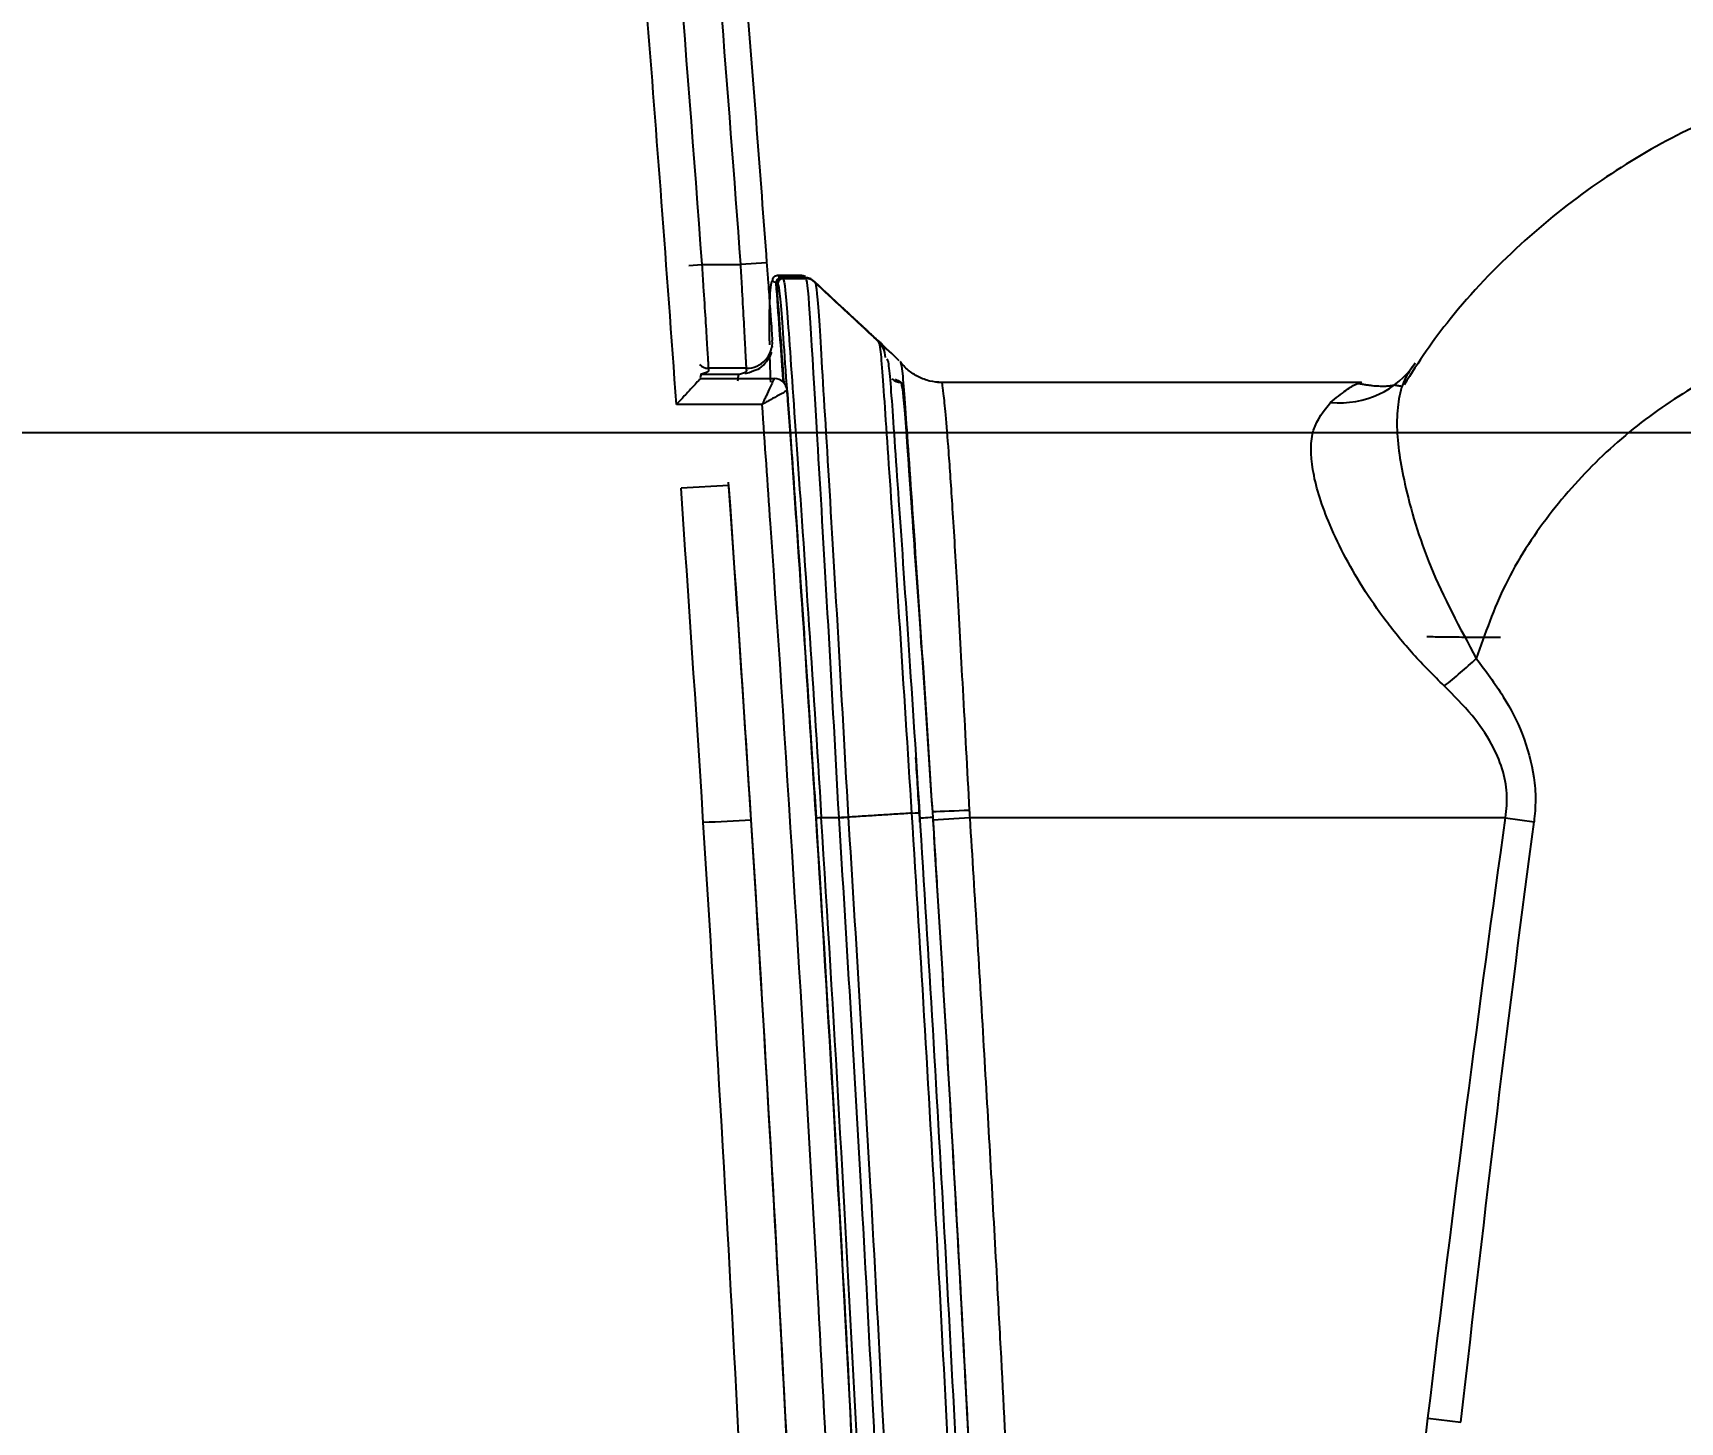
# Model space of a CAD drawing. Header units: millimetres. Extents: x 28 to 2974, y 8 to 3716.
# Drawn here: x 2024.7 to 2088.2, y 1272.5 to 1326.1 of the extents above; entities that cross this region are included whole.
import ezdxf

# ---------------------------------------------------------------- set-up
doc = ezdxf.new("R2010")
doc.units = ezdxf.units.MM
doc.layers.get('Defpoints').update_dxf_attribs({"linetype": 'CONTINUOUS'})
doc.layers.add('1LINE', color=7, linetype='CONTINUOUS')
doc.styles.add('Annotative', font='malgun.ttf')
doc.dimstyles.new('WOO', dxfattribs={"dimtxt": 20, "dimasz": 2, "dimexe": 1.25, "dimexo": 0.3, "dimgap": 1, "dimtad": 1, "dimdec": 1, "dimzin": 1, "dimdsep": 46, "dimtxsty": 'Annotative', "dimcen": 0, "dimclrd": 1, "dimclre": 1, "dimclrt": 2, "dimadec": 0, "dimazin": 0, "dimtfac": 1, "dimtdec": 1, "dimtofl": 0, "dimtmove": 0, "dimatfit": 3, "dimfxl": 0, "dimarcsym": 0})

# ---------------------------------------------------------------- blocks, each defined once
blk = doc.blocks.new('*D12')
at = {"layer": '1LINE', "color": 1, "lineweight": -2}
for p, q in [((1929.416, 1310.67), (2169.11, 1310.67)), ((2167.86, 1308.67), (2167.86, 861.29)), ((1858.761, 859.29), (2169.11, 859.29))]:
    blk.add_line(p, q, dxfattribs=at)
at = {"layer": '1LINE', "color": 1}
for points in [[(2167.527, 1308.67), (2168.193, 1308.67), (2167.86, 1310.67)], [(2167.527, 861.29), (2168.193, 861.29), (2167.86, 859.29)]]:
    blk.add_solid(points, dxfattribs=at)
at = {"layer": 'Defpoints', "color": 0}
for p in [(1929.116, 1310.67), (1858.461, 859.29), (2167.86, 859.29)]:
    blk.add_point(p, dxfattribs=at)
at = {"layer": '1LINE', "color": 2, "insert": (2156.473, 1084.98), "char_height": 20, "attachment_point": 5, "rotation": 90, "style": 'Annotative'}
blk.add_mtext('451', dxfattribs=at)
blk = doc.blocks.new('*D13')
at = {"layer": '1LINE', "color": 1, "lineweight": -2}
for p, q in [((1929.416, 1349.07), (2224.099, 1349.07)), ((2222.849, 1347.07), (2222.849, 861.29)), ((1858.761, 859.29), (2224.099, 859.29))]:
    blk.add_line(p, q, dxfattribs=at)
at = {"layer": '1LINE', "color": 1}
for points in [[(2222.516, 1347.07), (2223.183, 1347.07), (2222.849, 1349.07)], [(2222.516, 861.29), (2223.183, 861.29), (2222.849, 859.29)]]:
    blk.add_solid(points, dxfattribs=at)
at = {"layer": 'Defpoints', "color": 0}
for p in [(1929.116, 1349.07), (1858.461, 859.29), (2222.849, 859.29)]:
    blk.add_point(p, dxfattribs=at)
at = {"layer": '1LINE', "color": 2, "insert": (2211.517, 1104.18), "char_height": 20, "attachment_point": 5, "rotation": 90, "style": 'Annotative'}
blk.add_mtext('490', dxfattribs=at)

msp = doc.modelspace()

# ---------------------------------------------------------------- linework, layer by layer
at = {"layer": '1LINE', "linetype": 'Continuous'}
for p, q in [((2050.001, 1317.115), (2050.499, 1317.152)), ((2050.499, 1317.152), (2052.003, 1317.152)), ((2053, 1317.225), (2052.003, 1317.152)), ((2053.368, 1316.442), (2053.379, 1316.443)), ((2054.3, 1316.73), (2053.413, 1316.73)), ((2053.567, 1316.657), (2054.455, 1316.657)), ((2053.567, 1316.657), (2053.567, 1316.65)), ((2054.481, 1316.65), (2053.579, 1316.65)), ((2054.455, 1316.657), (2054.455, 1316.65)), ((2052.22, 1313.152), (2050.753, 1313.152)), ((2050.436, 1312.93), (2050.48, 1312.928)), ((2050.45, 1312.756), (2053.292, 1312.756)), ((2050.48, 1312.928), (2051.949, 1312.928)), ((2053.654, 1312.649), (2053.601, 1312.649)), ((2053.643, 1312.612), (2053.707, 1312.612)), ((2057.831, 1312.739), (2057.84, 1312.736)), ((2075.954, 1312.605), (2059.587, 1312.605)), ((2052.827, 1311.756), (2049.519, 1311.756)), ((2051.545, 1308.624), (2049.696, 1308.525)), ((2056.145, 1295.834), (2056.145, 1295.824)), ((2060.835, 1295.805), (2059.413, 1295.715)), ((2081.513, 1295.805), (2060.835, 1295.805)), ((2081.513, 1295.805), (2082.612, 1295.65)), ((2078.518, 1272.631), (2079.79, 1272.479))]:
    msp.add_line(p, q, dxfattribs=at)
msp.add_arc((2053.579, 1316.45), 0.2, 90, 184.19833, dxfattribs=at)
for centre, major_axis, ratio, start_param, end_param in [((2053.417, 1316.529), (-0.075, -0.185), 0.998924, 3.527318, 5.170668), ((2053.567, 1316.457), (-0.101, -0.172), 0.999406, 3.672475, 5.316015), ((2053.579, 1316.45), (0.105, 0.171), 0.999443, 0.550207, 2.193766), ((2053.633, 1316.412), (-0.126, -0.155), 0.999616, 3.822728, 5.466387), ((2054.522, 1316.112), (0.338, 0.368), 0.999668, 6.277143, 7.026727), ((2052.22, 1314.152), (-1, 0.015), 0.999962, 1.585992, 3.229086), ((2050.753, 1313.652), (-0.5, 0.008), 0.999962, 0.818842, 1.586177), ((2074.76, 1315.647), (2.917, -2.737), 0.918259, 5.423652, 6.436211), ((2053.292, 1312.256), (-0.365, 0.342), 0.999999, 3.966778, 5.466188), ((2058.172, 1313.112), (0.314, 0.389), 0.999613, 3.097957, 3.82012), ((2079.147, 1302.101), (3.043, 2.596), 0.234871, 4.51466, 4.924335), ((2057.896, 1295.935), (-0.998, -0.063), 0.000006, 2.35857, 3.140695), ((2055.109, 1295.815), (-0.2, -0.013), 0.000006, 0.000756, 1.570796), ((2055.792, 1295.815), (0.499, 0.028), 0.000006, 4.7124, 5.498218), ((2055.792, 1295.805), (0.499, 0.03), 0.005828, 4.712367, 5.498167), ((2059.407, 1295.815), (0.499, 0.032), 0.000006, 1.570796, 3.142349)]:
    msp.add_ellipse(centre, major_axis=major_axis, ratio=ratio, start_param=start_param, end_param=end_param, dxfattribs=at)
at = {"layer": '1LINE', "linetype": 'Continuous', "extrusion": (0, 0, -1)}
for centre, major_axis, ratio, start_param, end_param in [((2100.472, -357.096), (0, 1719.067), 0.040138, 5.959374, 6.004836), ((2100.472, -357.096), (0, 1718.906), 0.037815, 5.959374, 6.004836), ((2082.972, 941.962), (0, 348.796), 0.040138, 5.860101, 5.959374)]:
    msp.add_ellipse(centre, major_axis=major_axis, ratio=ratio, start_param=start_param, end_param=end_param, dxfattribs=at)
at = {"layer": '1LINE', "linetype": 'Continuous'}
for points, degree in [([(2048.473, 1342.402), (2049.201, 1333.989), (2049.877, 1325.572), (2050.499, 1317.152)], 3), ([(2052.003, 1317.152), (2051.505, 1323.896), (2050.972, 1330.639), (2050.407, 1337.378)], 3), ([(2053.218, 1316.514), (2053.125, 1316.552), (2053.078, 1315.628), (2053.104, 1314.061)], 3), ([(2053.417, 1316.729), (2054.303, 1316.729)], 1), ([(2053.417, 1316.729), (2053.476, 1316.705), (2053.526, 1316.681), (2053.567, 1316.657)], 3), ([(2053.579, 1316.65), (2053.599, 1316.637), (2053.618, 1316.624), (2053.633, 1316.612)], 3), ([(2053.633, 1316.612), (2053.93, 1316.612), (2054.226, 1316.612), (2054.522, 1316.612)], 3), ([(2054.303, 1316.729), (2054.303, 1316.729)], 1), ([(2054.522, 1316.612), (2054.508, 1316.624), (2054.494, 1316.637), (2054.481, 1316.65)], 3), ([(2054.848, 1316.492), (2054.853, 1316.487), (2054.858, 1316.482), (2054.863, 1316.478)], 3), ([(2055.919, 1315.494), (2055.562, 1315.826), (2055.205, 1316.159), (2054.848, 1316.492)], 3), ([(2057.331, 1314.18), (2056.623, 1314.839), (2055.919, 1315.494)], 2), ([(2053.221, 1313.971), (2053.224, 1313.989)], 1), ([(2057.544, 1313.868), (2057.549, 1314.032), (2057.32, 1314.193)], 2), ([(2050.753, 1313.152), (2050.751, 1313.077), (2050.843, 1313.003), (2050.48, 1312.928)], 3), ([(2051.949, 1312.928), (2052.31, 1313.003), (2052.219, 1313.077), (2052.22, 1313.152)], 3), ([(2053.112, 1313.677), (2053.12, 1313.344), (2053.13, 1312.987), (2053.144, 1312.613)], 3), ([(2050.48, 1312.928), (2050.463, 1312.925), (2050.45, 1312.876), (2050.439, 1312.784)], 3), ([(2053.707, 1312.612), (2053.691, 1312.625), (2053.674, 1312.637), (2053.654, 1312.649)], 3), ([(2057.956, 1312.729), (2058.016, 1312.705), (2058.067, 1312.681), (2058.108, 1312.656)], 3), ([(2058.119, 1312.649), (2058.139, 1312.637), (2058.157, 1312.625), (2058.172, 1312.612)], 3), ([(2075.774, 1312.549), (2075.857, 1312.583), (2075.919, 1312.592), (2075.977, 1312.599)], 3), ([(2077.211, 1312.497), (2076.746, 1312.379), (2075.802, 1312.561)], 2), ([(2077.523, 1312.447), (2077.211, 1312.497)], 1), ([(2053.791, 1312.292), (2053.791, 1312.292)], 1), ([(2052.402, 1295.713), (2052.102, 1300.45), (2051.788, 1305.092), (2051.53, 1308.75)], 3), ([(2058.908, 1295.783), (2058.858, 1296.571), (2058.808, 1297.354), (2058.758, 1298.128)], 3), ([(2058.602, 1295.979), (2056.145, 1295.824)], 1), ([(2060.818, 1296.087), (2060.303, 1296.063), (2059.754, 1296.041), (2059.393, 1296.03)], 3), ([(2060.818, 1296.087), (2060.823, 1295.993), (2060.829, 1295.899), (2060.835, 1295.805)], 3), ([(2052.402, 1295.713), (2051.787, 1295.68), (2051.172, 1295.647), (2050.557, 1295.614)], 3), ([(2055.025, 1243.628), (2054.375, 1261), (2053.5, 1278.363), (2052.402, 1295.713)], 3), ([(2057.288, 1249.849), (2056.669, 1265.175), (2055.876, 1280.494), (2054.909, 1295.802)], 3), ([(2055.109, 1295.815), (2055.792, 1295.815)], 1), ([(2057.488, 1249.857), (2056.869, 1265.184), (2056.075, 1280.505), (2055.109, 1295.815)], 3), ([(2055.792, 1295.802), (2055.792, 1295.806), (2055.792, 1295.81), (2055.792, 1295.815)], 3), ([(2058.917, 1295.631), (2058.914, 1295.682), (2058.911, 1295.732), (2058.908, 1295.783)], 3), ([(2059.407, 1295.815), (2060.221, 1282.913), (2060.913, 1270.004), (2061.481, 1257.089)], 3)]:
    msp.add_open_spline(points, degree=degree, dxfattribs=at)
for points, knots in [([(2051.403, 1337.462), (2051.459, 1336.797), (2051.514, 1336.133), (2051.79, 1332.811), (2052.005, 1330.153), (2052.486, 1324.072), (2052.747, 1320.649), (2053, 1317.225)], [0, 0, 0, 0, 0.098525, 0.098525, 0.492626, 0.492626, 1, 1, 1, 1]), ([(2049.519, 1311.756), (2049.333, 1314.362), (2049.142, 1316.968), (2048.758, 1322.062), (2048.567, 1324.551), (2048.37, 1327.039)], [0, 0, 0, 0, 0.511451, 0.511451, 1, 1, 1, 1]), ([(2127.861, 1297.429), (2127.861, 1298.883), (2127.642, 1301.706), (2126.666, 1305.826), (2125.134, 1309.647), (2123.126, 1313.101), (2120.736, 1316.135), (2118.069, 1318.715), (2115.198, 1320.839), (2112.18, 1322.525), (2108.826, 1323.885), (2104.801, 1324.904), (2100.844, 1325.225), (2097.24, 1324.99), (2094.256, 1324.468), (2091.161, 1323.546), (2088.028, 1322.172), (2084.939, 1320.318), (2081.987, 1317.949), (2079.482, 1315.324), (2078.14, 1313.396), (2077.599, 1312.507)], [0, 0, 0, 0, 0.061262, 0.120669, 0.178962, 0.235831, 0.290228, 0.343154, 0.393643, 0.442141, 0.490116, 0.5474, 0.618097, 0.657787, 0.700724, 0.746623, 0.7949, 0.846079, 0.899782, 0.955951, 1, 1, 1, 1]), ([(2050.499, 1317.152), (2050.518, 1316.865), (2050.537, 1316.577), (2050.583, 1315.86), (2050.61, 1315.434), (2050.658, 1314.673), (2050.68, 1314.328), (2050.715, 1313.765), (2050.729, 1313.539), (2050.748, 1313.237), (2050.753, 1313.156), (2050.753, 1313.152)], [0, 0, 0, 0, 0.137226, 0.137226, 0.353385, 0.353385, 0.569044, 0.569044, 0.784501, 0.784501, 1, 1, 1, 1]), ([(2052.22, 1313.152), (2052.22, 1313.156), (2052.216, 1313.237), (2052.2, 1313.539), (2052.188, 1313.765), (2052.158, 1314.328), (2052.139, 1314.673), (2052.098, 1315.434), (2052.074, 1315.86), (2052.035, 1316.577), (2052.019, 1316.865), (2052.003, 1317.152)], [0, 0, 0, 0, 0.21555, 0.21555, 0.431035, 0.431035, 0.646688, 0.646688, 0.862808, 0.862808, 1, 1, 1, 1]), ([(2053, 1317.225), (2053.016, 1317.01), (2053.032, 1316.794), (2053.072, 1316.256), (2053.095, 1315.936), (2053.137, 1315.365), (2053.155, 1315.106), (2053.186, 1314.684), (2053.198, 1314.515), (2053.214, 1314.288), (2053.218, 1314.227), (2053.218, 1314.224)], [0, 0, 0, 0, 0.137305, 0.137305, 0.35355, 0.35355, 0.569222, 0.569222, 0.784614, 0.784614, 1, 1, 1, 1]), ([(2053.368, 1316.442), (2053.366, 1316.443), (2053.364, 1316.445), (2053.345, 1316.455), (2053.328, 1316.464), (2053.281, 1316.487), (2053.251, 1316.501), (2053.218, 1316.514)], [0, 0, 0, 0, 0.049893, 0.049893, 0.438243, 0.438243, 1, 1, 1, 1]), ([(2053.642, 1312.656), (2053.642, 1312.656), (2053.642, 1312.656), (2053.633, 1312.789), (2053.623, 1312.922), (2053.575, 1313.587), (2053.537, 1314.119), (2053.455, 1315.248), (2053.411, 1315.845), (2053.368, 1316.442)], [0, 0, 0, 0, 0.000002, 0.000002, 0.105376, 0.105376, 0.526875, 0.526875, 1, 1, 1, 1]), ([(2053.379, 1316.435), (2053.389, 1316.302), (2053.399, 1316.169), (2053.447, 1315.504), (2053.486, 1314.972), (2053.568, 1313.843), (2053.611, 1313.246), (2053.654, 1312.649)], [0, 0, 0, 0, 0.105375, 0.105375, 0.526875, 0.526875, 1, 1, 1, 1]), ([(2053.434, 1316.397), (2053.431, 1316.399), (2053.428, 1316.402), (2053.413, 1316.413), (2053.399, 1316.423), (2053.383, 1316.433), (2053.381, 1316.434), (2053.379, 1316.435)], [0, 0, 0, 0, 0.183266, 0.183266, 0.916334, 0.916334, 1, 1, 1, 1]), ([(2054.909, 1295.802), (2054.57, 1301.177), (2054.211, 1306.445), (2053.807, 1312.132), (2053.697, 1313.668), (2053.545, 1315.78), (2053.492, 1316.35), (2053.434, 1316.397)], [0, 0, 0, 0, 0.5, 0.5, 0.75, 0.75, 1, 1, 1, 1]), ([(2053.633, 1316.612), (2053.691, 1316.565), (2053.744, 1315.989), (2053.896, 1313.857), (2054.006, 1312.306), (2054.275, 1308.478), (2054.434, 1306.177), (2054.764, 1301.225), (2054.941, 1298.49), (2055.109, 1295.815)], [0, 0, 0, 0, 0.25, 0.25, 0.5, 0.5, 0.75, 0.75, 1, 1, 1, 1]), ([(2054.502, 1316.687), (2054.497, 1316.69), (2054.492, 1316.692), (2054.44, 1316.712), (2054.389, 1316.724), (2054.327, 1316.728), (2054.315, 1316.729), (2054.303, 1316.729)], [0, 0, 0, 0, 0.08024, 0.08024, 0.826545, 0.826545, 1, 1, 1, 1]), ([(2054.455, 1316.657), (2054.435, 1316.668), (2054.413, 1316.68), (2054.363, 1316.703), (2054.335, 1316.716), (2054.303, 1316.729)], [0, 0, 0, 0, 0.475083, 0.475083, 1, 1, 1, 1]), ([(2054.744, 1316.575), (2054.719, 1316.591), (2054.692, 1316.604), (2054.606, 1316.638), (2054.543, 1316.65), (2054.481, 1316.65)], [0, 0, 0, 0, 0.321631, 0.321631, 1, 1, 1, 1]), ([(2055.792, 1295.815), (2055.499, 1301.215), (2055.192, 1306.566), (2054.733, 1314.222), (2054.623, 1316.519), (2054.522, 1316.612)], [0, 0, 0, 0, 0.5, 0.5, 1, 1, 1, 1]), ([(2054.744, 1316.575), (2054.753, 1316.568), (2054.762, 1316.562), (2054.78, 1316.548), (2054.788, 1316.542), (2054.803, 1316.53), (2054.808, 1316.526), (2054.818, 1316.518), (2054.821, 1316.515), (2054.827, 1316.51), (2054.83, 1316.508), (2054.833, 1316.504), (2054.834, 1316.504), (2054.836, 1316.502), (2054.837, 1316.501), (2054.839, 1316.5), (2054.839, 1316.499), (2054.84, 1316.498), (2054.841, 1316.498), (2054.842, 1316.497), (2054.842, 1316.496), (2054.844, 1316.495), (2054.844, 1316.495), (2054.845, 1316.494), (2054.846, 1316.494), (2054.846, 1316.493), (2054.847, 1316.493), (2054.847, 1316.492), (2054.847, 1316.492), (2054.848, 1316.492)], [0, 0, 0, 0, 0.382696, 0.382696, 0.689583, 0.689583, 0.843241, 0.843241, 0.920284, 0.920284, 0.959018, 0.959018, 0.972033, 0.972033, 0.980854, 0.980854, 0.986865, 0.986865, 0.990994, 0.990994, 0.993865, 0.993865, 0.99692, 0.99692, 0.998153, 0.998153, 0.999411, 0.999411, 1, 1, 1, 1]), ([(2054.796, 1316.523), (2054.893, 1316.432), (2054.991, 1316.341), (2055.479, 1315.887), (2055.87, 1315.524), (2056.593, 1314.851), (2056.926, 1314.541), (2057.26, 1314.231)], [0, 0, 0, 0, 0.11886, 0.11886, 0.594302, 0.594302, 1, 1, 1, 1]), ([(2054.863, 1316.478), (2054.913, 1316.431), (2054.966, 1315.862), (2055.1, 1313.748), (2055.191, 1312.21), (2055.539, 1306.513), (2055.848, 1301.223), (2056.145, 1295.834)], [0, 0, 0, 0, 0.25, 0.25, 0.5, 0.5, 1, 1, 1, 1]), ([(2058.119, 1313.443), (2057.858, 1313.686), (2057.339, 1314.171), (2056.297, 1315.142), (2055.513, 1315.872), (2054.991, 1316.358)], [0, 0, 0, 0, 0.25184, 0.501519, 1, 1, 1, 1]), ([(2099.444, 1315.587), (2098.747, 1315.538), (2097.355, 1315.44), (2095.294, 1315.057), (2092.936, 1314.41), (2090.35, 1313.373), (2087.64, 1311.799), (2085.208, 1309.85), (2083.119, 1307.51), (2081.411, 1304.888), (2080.721, 1302.915), (2080.383, 1301.948)], [0, 0, 0, 0, 0.083429, 0.16659, 0.250132, 0.376191, 0.500183, 0.626585, 0.750707, 0.877728, 1, 1, 1, 1]), ([(2052.161, 1312.956), (2052.181, 1312.959), (2052.346, 1312.983), (2052.493, 1313.066), (2052.824, 1313.164), (2053.16, 1313.642), (2053.183, 1313.765), (2053.186, 1313.768), (2053.187, 1313.771)], [0, 0, 0, 0, 0.067725, 0.538467, 0.717689, 0.85363, 0.927285, 1, 1, 1, 1]), ([(2057.26, 1314.231), (2057.351, 1314.146), (2057.427, 1314.043), (2057.534, 1313.818), (2057.567, 1313.694), (2057.576, 1313.57)], [0, 0, 0, 0, 0.499754, 0.499754, 1, 1, 1, 1]), ([(2058.602, 1295.979), (2058.451, 1298.414), (2058.294, 1300.875), (2057.997, 1305.379), (2057.858, 1307.437), (2057.625, 1310.815), (2057.537, 1312.158), (2057.439, 1313.447), (2057.411, 1313.764), (2057.358, 1314.126), (2057.336, 1314.171), (2057.311, 1314.197)], [0, 0, 0, 0, 0.254382, 0.254382, 0.508763, 0.508763, 0.763145, 0.763145, 0.890335, 0.890335, 1, 1, 1, 1]), ([(2057.641, 1313.52), (2057.66, 1313.492), (2057.677, 1313.441), (2057.725, 1313.128), (2057.753, 1312.824), (2057.85, 1311.589), (2057.935, 1310.296), (2058.163, 1307.041), (2058.3, 1305.058), (2058.591, 1300.716), (2058.744, 1298.378), (2058.894, 1295.998)], [0, 0, 0, 0, 0.090148, 0.090148, 0.220127, 0.220127, 0.480085, 0.480085, 0.740042, 0.740042, 1, 1, 1, 1]), ([(2059.757, 1312.605), (2059.6, 1312.605), (2059.292, 1312.641), (2058.846, 1312.803), (2058.452, 1313.066), (2058.241, 1313.292), (2058.148, 1313.417)], [0, 0, 0, 0, 0.246915, 0.500566, 0.753937, 1, 1, 1, 1]), ([(2058.149, 1313.416), (2058.172, 1313.383), (2058.193, 1313.305), (2058.245, 1312.912), (2058.273, 1312.582), (2058.372, 1311.284), (2058.459, 1309.966), (2058.689, 1306.691), (2058.825, 1304.703), (2059.107, 1300.495), (2059.25, 1298.292), (2059.393, 1296.03)], [0, 0, 0, 0, 0.109464, 0.109464, 0.237616, 0.237616, 0.49392, 0.49392, 0.750224, 0.750224, 1, 1, 1, 1]), ([(2078.026, 1313.35), (2077.875, 1313.144), (2077.575, 1312.734), (2077.354, 1311.89), (2077.296, 1310.923), (2077.391, 1309.854), (2077.722, 1308.124), (2078.514, 1305.425), (2079.747, 1303.132), (2080.383, 1301.948)], [0, 0, 0, 0, 0.103907, 0.207448, 0.308942, 0.407148, 0.501225, 0.74255, 1, 1, 1, 1]), ([(2050.45, 1312.756), (2050.45, 1312.756), (2050.438, 1312.743), (2050.394, 1312.697), (2050.362, 1312.662), (2050.272, 1312.565), (2050.206, 1312.495), (2050.04, 1312.316), (2049.932, 1312.2), (2049.724, 1311.977), (2049.623, 1311.868), (2049.521, 1311.759), (2049.52, 1311.758), (2049.519, 1311.756)], [0, 0, 0, 0, 0.145847, 0.145847, 0.290614, 0.290614, 0.490559, 0.490559, 0.760046, 0.760046, 0.996601, 0.996601, 1, 1, 1, 1]), ([(2051.893, 1312.661), (2051.893, 1312.672), (2051.894, 1312.682), (2051.907, 1312.844), (2051.925, 1312.924), (2051.949, 1312.928)], [0, 0, 0, 0, 0.061668, 0.061668, 1, 1, 1, 1]), ([(2053.292, 1312.756), (2053.292, 1312.756), (2053.287, 1312.744), (2053.265, 1312.697), (2053.249, 1312.664), (2053.204, 1312.567), (2053.172, 1312.497), (2053.088, 1312.318), (2053.033, 1312.2), (2052.953, 1312.028), (2052.93, 1311.978), (2052.894, 1311.901), (2052.882, 1311.875), (2052.864, 1311.835), (2052.857, 1311.821), (2052.847, 1311.799), (2052.843, 1311.792), (2052.838, 1311.78), (2052.836, 1311.775), (2052.832, 1311.768), (2052.831, 1311.765), (2052.829, 1311.76), (2052.828, 1311.758), (2052.827, 1311.756)], [0, 0, 0, 0, 0.163767, 0.163767, 0.320335, 0.320335, 0.523699, 0.523699, 0.784275, 0.784275, 0.886054, 0.886054, 0.93829, 0.93829, 0.96635, 0.96635, 0.981609, 0.981609, 0.989936, 0.989936, 0.996116, 0.996116, 1, 1, 1, 1]), ([(2058.172, 1312.612), (2058.27, 1312.536), (2058.379, 1310.674), (2058.713, 1306.032), (2058.843, 1304.185), (2059.12, 1300.156), (2059.264, 1298.007), (2059.407, 1295.815)], [0, 0, 0, 0, 0.5, 0.5, 0.75, 0.75, 1, 1, 1, 1]), ([(2059.757, 1312.602), (2059.759, 1312.593), (2059.765, 1312.572), (2059.818, 1312.193), (2059.9, 1311.382), (2060.017, 1309.945), (2060.167, 1307.739), (2060.352, 1304.655), (2060.57, 1300.685), (2060.733, 1297.666), (2060.818, 1296.087)], [0, 0, 0, 0, 0.070451, 0.156505, 0.258159, 0.375406, 0.508232, 0.65662, 0.82055, 1, 1, 1, 1]), ([(2074.76, 1311.831), (2074.967, 1312.001), (2075.367, 1312.328), (2075.665, 1312.503), (2075.772, 1312.548), (2075.774, 1312.549)], [0, 0, 0, 0, 0.514489, 0.990607, 1, 1, 1, 1]), ([(2053.791, 1312.292), (2053.791, 1312.292), (2053.779, 1312.285), (2053.734, 1312.26), (2053.702, 1312.242), (2053.609, 1312.191), (2053.541, 1312.153), (2053.37, 1312.058), (2053.259, 1311.996), (2053.142, 1311.931), (2053.141, 1311.931), (2053.093, 1311.904), (2053.044, 1311.877), (2052.969, 1311.835), (2052.944, 1311.821), (2052.904, 1311.799), (2052.89, 1311.791), (2052.869, 1311.78), (2052.862, 1311.775), (2052.85, 1311.769), (2052.846, 1311.767), (2052.839, 1311.763), (2052.836, 1311.761), (2052.831, 1311.758), (2052.829, 1311.757), (2052.827, 1311.756)], [0, 0, 0, 0, 0.163795, 0.163795, 0.32039, 0.32039, 0.523792, 0.523792, 0.779328, 0.779328, 0.780783, 0.780783, 0.884011, 0.884011, 0.937158, 0.937158, 0.965729, 0.965729, 0.981269, 0.981269, 0.98975, 0.98975, 0.996116, 0.996116, 1, 1, 1, 1]), ([(2053.774, 1312.302), (2053.803, 1312.074), (2053.834, 1311.721), (2053.933, 1310.388), (2054.016, 1309.135), (2054.339, 1304.496), (2054.628, 1300.199), (2054.905, 1295.815)], [0, 0, 0, 0, 0.154557, 0.154557, 0.436372, 0.436372, 1, 1, 1, 1]), ([(2053.791, 1312.292), (2053.912, 1310.604), (2054.03, 1308.915), (2054.811, 1297.6), (2055.406, 1287.968), (2056.283, 1271.909), (2056.603, 1265.484), (2057.178, 1252.718), (2057.434, 1246.378), (2057.659, 1240.036)], [0, 0, 0, 0, 0.070171, 0.070171, 0.470233, 0.470233, 0.73693, 0.73693, 1, 1, 1, 1]), ([(2079.147, 1300.89), (2078.738, 1301.296), (2077.927, 1302.101), (2076.881, 1303.388), (2075.979, 1304.691), (2075.235, 1305.997), (2074.503, 1307.572), (2073.984, 1309.267), (2073.973, 1310.869), (2074.498, 1311.51), (2074.76, 1311.831)], [0, 0, 0, 0, 0.101149, 0.200621, 0.299401, 0.398498, 0.498908, 0.671171, 0.835657, 1, 1, 1, 1]), ([(2056.642, 1240.519), (2056.42, 1246.684), (2056.171, 1252.849), (2055.604, 1265.436), (2055.284, 1271.858), (2054.407, 1287.908), (2053.813, 1297.536), (2053.043, 1308.691), (2052.936, 1310.223), (2052.827, 1311.756)], [0, 0, 0, 0, 0.259434, 0.259434, 0.529808, 0.529808, 0.935387, 0.935387, 1, 1, 1, 1]), ([(2055.044, 1243.173), (2054.863, 1248.043), (2054.664, 1252.913), (2054.071, 1266.26), (2053.64, 1274.736), (2052.672, 1291.684), (2052.135, 1300.156), (2051.545, 1308.624)], [0, 0, 0, 0, 0.223051, 0.223051, 0.611495, 0.611495, 1, 1, 1, 1]), ([(2053.201, 1243.075), (2053.02, 1247.943), (2052.821, 1252.811), (2052.227, 1266.158), (2051.796, 1274.635), (2050.826, 1291.584), (2050.288, 1300.056), (2049.696, 1308.525)], [0, 0, 0, 0, 0.222986, 0.222986, 0.611462, 0.611462, 1, 1, 1, 1]), ([(2078.472, 1302.799), (2078.687, 1302.794), (2079.174, 1302.783), (2079.895, 1302.778), (2080.509, 1302.775), (2080.913, 1302.775), (2081.142, 1302.776), (2081.256, 1302.775), (2081.312, 1302.775)], [0, 0, 0, 0, 0.220341, 0.4998, 0.74959, 0.874882, 0.937594, 1, 1, 1, 1]), ([(2080.383, 1301.948), (2080.745, 1301.468), (2081.426, 1300.565), (2082.218, 1299.03), (2082.595, 1297.66), (2082.69, 1296.504), (2082.638, 1295.933), (2082.612, 1295.65)], [0, 0, 0, 0, 0.265606, 0.500311, 0.752621, 0.877579, 1, 1, 1, 1]), ([(2081.513, 1295.805), (2081.545, 1296.119), (2081.61, 1296.755), (2081.404, 1297.73), (2080.953, 1298.752), (2080.196, 1299.837), (2079.515, 1300.52), (2079.147, 1300.89)], [0, 0, 0, 0, 0.159501, 0.323361, 0.500181, 0.72923, 1, 1, 1, 1]), ([(2060.945, 1251.02), (2060.929, 1251.417), (2060.913, 1251.815), (2060.804, 1254.428), (2060.708, 1256.643), (2060.607, 1258.908), (2060.605, 1258.958), (2060.424, 1262.967), (2060.235, 1266.925), (2059.75, 1276.462), (2059.443, 1282.04), (2058.949, 1290.404), (2058.778, 1293.192), (2058.602, 1295.979)], [0, 0, 0, 0, 0.026513, 0.026513, 0.174267, 0.174267, 0.177604, 0.177604, 0.44166, 0.44166, 0.813888, 0.813888, 1, 1, 1, 1]), ([(2058.894, 1295.998), (2059.071, 1293.21), (2059.241, 1290.422), (2059.736, 1282.056), (2060.042, 1276.478), (2060.527, 1266.944), (2060.716, 1262.989), (2060.896, 1258.983), (2060.899, 1258.933), (2061, 1256.664), (2061.096, 1254.444), (2061.203, 1251.88), (2061.217, 1251.535), (2061.231, 1251.191)], [0, 0, 0, 0, 0.186772, 0.186772, 0.56032, 0.56032, 0.825055, 0.825055, 0.828404, 0.828404, 0.97694, 0.97694, 1, 1, 1, 1]), ([(2058.175, 1249.857), (2058.156, 1250.32), (2058.137, 1250.783), (2058.015, 1253.753), (2057.907, 1256.26), (2057.793, 1258.817), (2057.79, 1258.867), (2057.574, 1263.671), (2057.344, 1268.424), (2056.951, 1275.964), (2056.801, 1278.752), (2056.377, 1286.294), (2056.093, 1291.048), (2055.792, 1295.802)], [0, 0, 0, 0, 0.030225, 0.030225, 0.193854, 0.193854, 0.197119, 0.197119, 0.507412, 0.507412, 0.689439, 0.689439, 1, 1, 1, 1]), ([(2056.145, 1295.824), (2056.446, 1291.07), (2056.73, 1286.315), (2057.154, 1278.771), (2057.305, 1275.983), (2057.697, 1268.438), (2057.928, 1263.681), (2058.144, 1258.872), (2058.146, 1258.822), (2058.261, 1256.269), (2058.369, 1253.765), (2058.491, 1250.797), (2058.51, 1250.334), (2058.528, 1249.871)], [0, 0, 0, 0, 0.310561, 0.310561, 0.492588, 0.492588, 0.803115, 0.803115, 0.80638, 0.80638, 0.969775, 0.969775, 1, 1, 1, 1]), ([(2059.413, 1295.715), (2059.47, 1294.808), (2059.527, 1293.901), (2059.982, 1286.536), (2060.35, 1280.076), (2060.855, 1270.384), (2061.016, 1267.153), (2061.232, 1262.594), (2061.293, 1261.266), (2061.354, 1259.939)], [0, 0, 0, 0, 0.076072, 0.076072, 0.617852, 0.617852, 0.888715, 0.888715, 1, 1, 1, 1]), ([(2060.835, 1295.805), (2061.027, 1292.765), (2061.212, 1289.725), (2061.559, 1283.794), (2061.723, 1280.904), (2061.935, 1276.993), (2061.989, 1275.974), (2062.259, 1270.876), (2062.461, 1266.797), (2062.694, 1261.813), (2062.736, 1260.908), (2062.777, 1260.003)], [0, 0, 0, 0, 0.254836, 0.254836, 0.497084, 0.497084, 0.582509, 0.582509, 0.924212, 0.924212, 1, 1, 1, 1])]:
    msp.add_open_spline(points, degree=3, knots=knots, dxfattribs=at)

# ---------------------------------------------------------------- dimensions: what is measured, and where the dimension line sits
at = {"layer": '1LINE'}
for base, p1, picture, middle in [((2222.849, 859.29), (1929.116, 1349.07), '*D13', (2222.849, 1104.18)), ((2167.86, 859.29), (1929.116, 1310.67), '*D12', (2167.86, 1084.98))]:
    dim = msp.add_linear_dim(base=base, p1=p1, p2=(1858.461, 859.29), angle=90, dimstyle='WOO', override={"dimdec": 0}, dxfattribs=at)
    dim.commit()
    dim.dimension.update_dxf_attribs({"geometry": picture, "text_midpoint": middle, "dimtype": 160})

doc.saveas('drawing.dxf')
